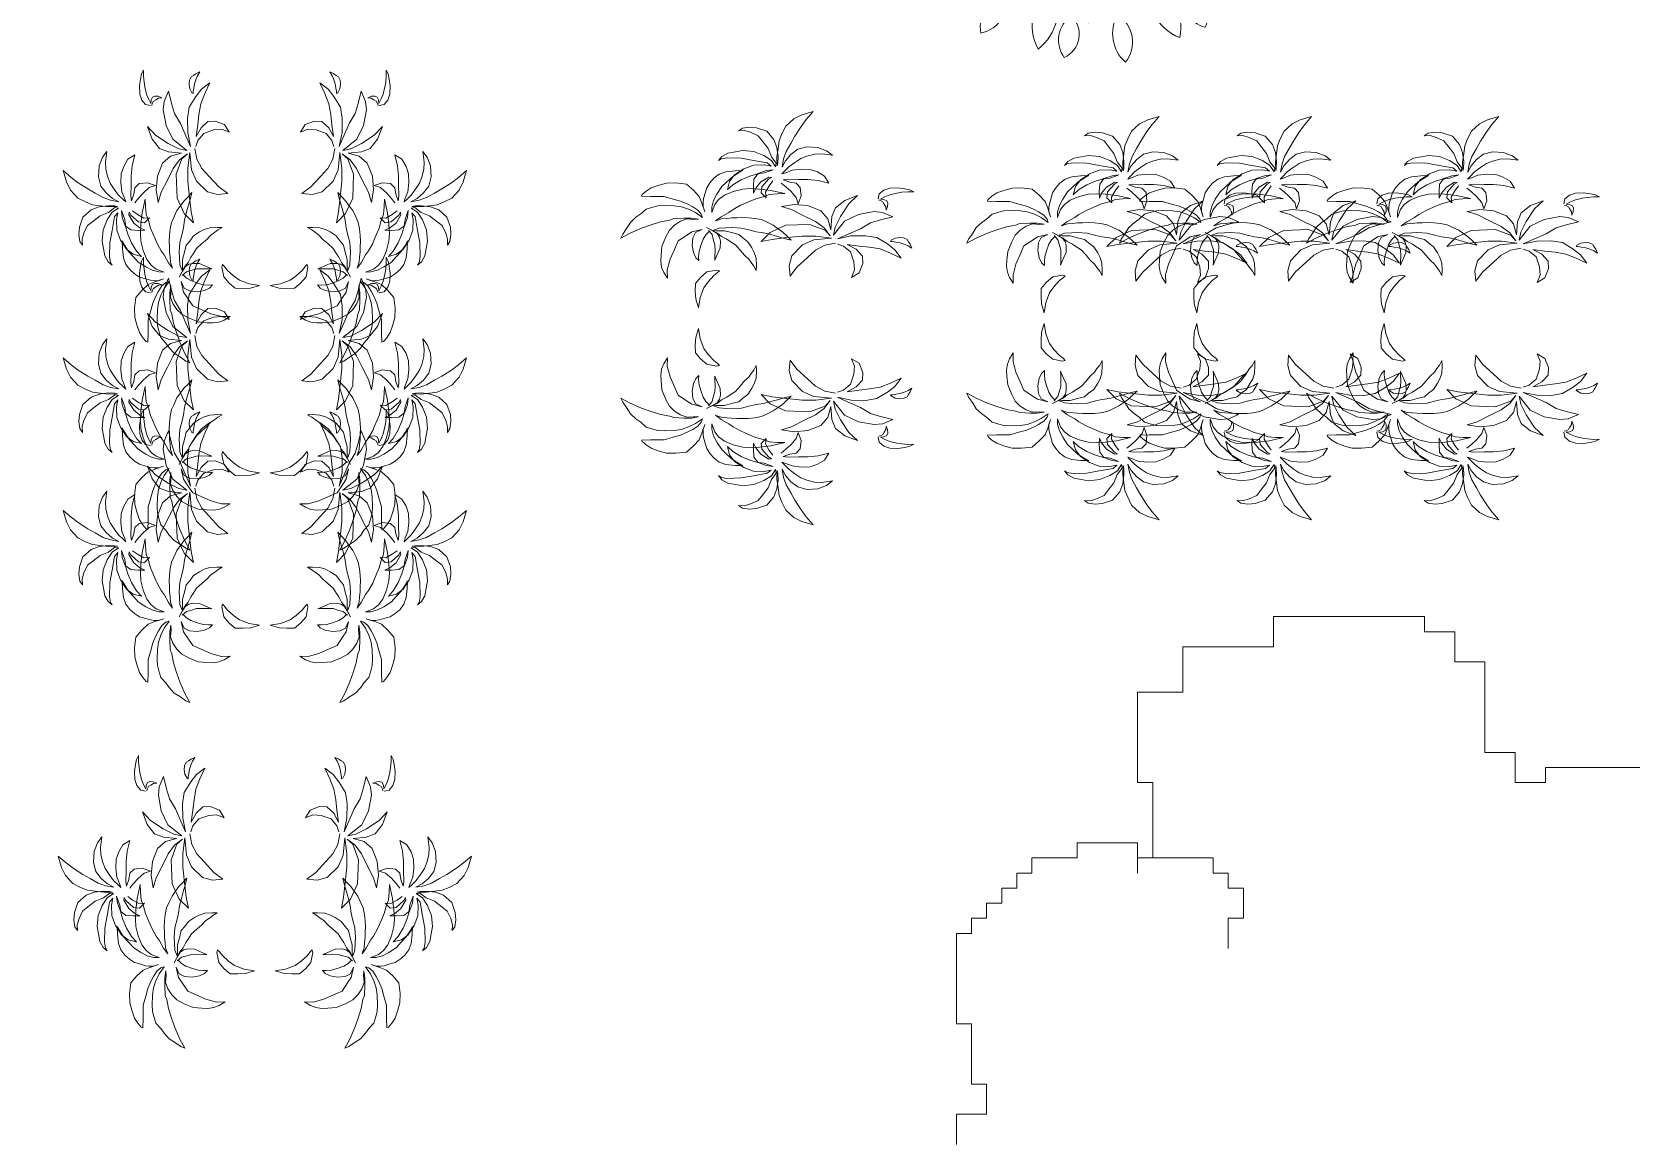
# Model space of a CAD drawing. Header units: millimetres. Extents: x -37049 to 129367, y 25385 to 90033.
# Drawn here: x 14911 to 19498, y 50680 to 53866 of the extents above; entities that cross this region are included whole.
import ezdxf

# ---------------------------------------------------------------- set-up
doc = ezdxf.new("R2010")
doc.units = ezdxf.units.MM
doc.header["$MEASUREMENT"] = 0
doc.layers.add('NCAY', color=3, linetype='Continuous', lineweight=13)
doc.layers.add('NTHAY2', color=51, linetype='Continuous', lineweight=25)

# ---------------------------------------------------------------- blocks, each defined once
blk = doc.blocks.new('A$C45F11753')
at = {"layer": 'NCAY'}
for points in [[(1429, 8261), (1429, 8347.5), (1472.5, 8347.5), (1472.5, 8434), (1429, 8434), (1429, 8477), (1385.5, 8477), (1385.5, 8520.5), (1169, 8520.5), (1169, 8563.5), (996, 8563.5), (996, 8520.5), (866, 8520.5), (866, 8477), (822.5, 8477), (822.5, 8434), (779.5, 8434), (779.5, 8390.5), (736, 8390.5), (736, 8347.5), (693, 8347.5), (693, 8304), (649.5, 8304), (649.5, 8044.5), (693, 8044.5), (693, 7871.5), (736, 7871.5), (736, 7785), (649.5, 7785), (649.5, 7698.5)], [(2684.5, 8780), (2338.5, 8780), (2338.5, 8736.5), (2251.5, 8736.5), (2251.5, 8823), (2165, 8823), (2165, 9082.5), (2078.5, 9082.5), (2078.5, 9169), (1992, 9169), (1992, 9212.5), (1559, 9212.5), (1559, 9126), (1299, 9126), (1299, 8996), (1169, 8996), (1169, 8736.5), (1212.5, 8736.5), (1212.5, 8520.5), (1169, 8520.5), (1169, 8477)]]:
    blk.add_lwpolyline(points, dxfattribs=at)
blk = doc.blocks.new('A$C758D5878')
at = {"layer": 'NCAY'}
for points in [[(970.8, 636.6), (990, 607.4), (1009.8, 574.9), (1029, 531.2), (1029.3, 493.9), (1058.6, 532.6), (1067.9, 579.5), (1052.6, 610.5), (1019.2, 626.7), (986.8, 650.5), (1014.4, 646.1), (1072.5, 626.4), (1123.8, 610.7), (1177.5, 587.7), (1232.6, 554.5), (1220.7, 600.6), (1188.8, 635.6), (1152.6, 662.4), (1104.7, 678.6), (1052.9, 688), (1013.1, 685.3), (990.3, 684.9), (1006.4, 694), (1039.9, 711.8), (1080.1, 725.7), (1119.9, 738.1), (1156.3, 740.3), (1202.8, 739.2), (1243, 728.8), (1298.6, 701.9), (1274.5, 735.9), (1232.5, 769.5), (1173.4, 791.1), (1119.2, 793.3), (1073.1, 776.5), (1032.3, 751.5), (1003.1, 722.6), (1025.5, 765.1), (1052.3, 801.3), (1090.3, 837), (1125.8, 870.2), (1175.8, 913.1), (1216.7, 943), (1267.7, 974.2), (1200.3, 976), (1148.9, 967.5), (1093.1, 941.1), (1058.1, 904.4), (1030.8, 871.6), (1012.2, 831), (992.2, 786.1), (978.9, 737.2), (987.7, 753.7), (999, 787), (1008.4, 838.8), (1005.7, 888.2), (979.7, 945.5), (930.4, 981.5), (891.7, 996.2), (852, 1003.2), (826.8, 995.5), (859.2, 986.2), (889.7, 966.2), (925.9, 934.6), (939.3, 897.7), (958, 847.7), (961.7, 796.4), (978, 753.7), (968.2, 734.4), (956.8, 777), (923, 815.9), (874.7, 854.9), (815.2, 879.8), (773.6, 885.8), (730, 890.9), (691.7, 882.8), (666.4, 865.5), (682.9, 871.2), (718.2, 865.7), (793.7, 840.2), (857.1, 807.5), (928.7, 770.4), (944.5, 745.6), (909.2, 765.6), (849.7, 780.9), (790.6, 778.3), (729.5, 760.1), (691.1, 732.7), (665.7, 691.2), (702.6, 709.4), (756.9, 721.8), (810.7, 727.8), (851, 727.2), (895.5, 720.2), (949.8, 722.8), (910.1, 729.8), (860.6, 727.1), (828.6, 704), (813.4, 663.9), (803.1, 628.6), (823.5, 650.8), (861.4, 676.7), (914.3, 689.6), (928.3, 683.2), (908.9, 678.5), (858.6, 648), (844.7, 617.7), (863, 580.9), (870.4, 612.3), (901.5, 642.2), (929.2, 661.9), (929.2, 661.9)], [(492.1, 499.7), (505.1, 470.6), (503.8, 444.5), (503.7, 410.4), (495.6, 380.9), (483, 343.4), (477.2, 326.4), (493.2, 345.7), (514.9, 370.6), (527.5, 385.3), (539.6, 421), (541.9, 444.9), (534.6, 468.2), (515.4, 489.9), (487.1, 518.5), (536.9, 469.4), (553.3, 444.8), (577.7, 421.4), (592.4, 403.2), (615.6, 376.4), (633.1, 338.2), (647.7, 302.9), (664.7, 274.4), (672, 251.1), (681, 227.2), (686.6, 198.7), (695.8, 226), (706.2, 268), (706.3, 302.1), (700.7, 330.5), (689.5, 370.4), (667.4, 400.6), (651.6, 426.8), (615.3, 448.6), (579, 470.3), (534.7, 485.3), (519.9, 492.2), (554.6, 493.7), (593.3, 484.5), (625.1, 477.5), (676.8, 456.2), (721, 429.9), (751.1, 412.2), (790.3, 393.2), (826.6, 371.5), (861.2, 350.3), (893.5, 328), (929.8, 306.2), (912.9, 334.7), (896.5, 364.9), (876.7, 390.6), (855.8, 418.5), (824, 448.2), (800.8, 469.3), (766.7, 486.5), (732.1, 502), (701.4, 512.4), (670.2, 521.1), (640.6, 529.1), (613.9, 534.4), (583.8, 540.8), (566.8, 540.8), (547.4, 539.8), (584.4, 553.8), (635.1, 563.3), (663, 572.8), (710.2, 583.4), (737.5, 585.6), (771.1, 589.4), (804.7, 593.2), (849.6, 591.3), (888.3, 593.4), (930.9, 584.7), (972.4, 572.6), (902.6, 613.2), (841.3, 639.7), (792.4, 658.1), (750.4, 668.5), (694.7, 672.1), (639.5, 666.1), (600.7, 652.6), (571.1, 632.3), (554.5, 611.4), (540.8, 593.2), (550.6, 622.2), (571.2, 655.1), (600.3, 685), (639.7, 717.3), (673.9, 734.2), (714.3, 752.7), (754.2, 763.9), (782.6, 769.5), (739.4, 782.2), (687.7, 792.1), (647.3, 790.5), (612.6, 777.6), (581.2, 757.9), (555, 736.4), (535, 705.2), (519.5, 682), (510.9, 662.1), (502.9, 638.3), (503.9, 607.6), (503, 661), (499.7, 702), (478.3, 745.3), (450, 790.8), (393.8, 815.5), (342.1, 831.1), (298.9, 832.4), (250.5, 829.8), (216.9, 820.3), (190.2, 808.5), (183.9, 801.1), (233.3, 784.4), (307.1, 761.3), (352, 731), (389.4, 707), (423.4, 678.4), (446.1, 655.6), (469.3, 628.8), (481.1, 602), (481.6, 581), (451, 619.8), (419.3, 649.5), (384.2, 674.6), (346.7, 693), (292.2, 711.4), (257.5, 721.2), (227.4, 721.9), (187.6, 722.1), (149.4, 704.6), (117.5, 694.5), (78.8, 675.4), (46.8, 648.3), (16, 624.5), (0, 605.3), (59.2, 617.5), (130.3, 625.7), (187.8, 627.2), (245.2, 628.6), (298.1, 622.1), (323.1, 623.2), (378.8, 608.2), (420.2, 596), (456, 578.3), (429.9, 585.2), (393, 599.6), (354.3, 597.5), (314.4, 586.3), (279.7, 567.7), (248.3, 536.5), (210, 490.7), (190.5, 444.2), (179.5, 411.8), (173.7, 377.7), (175.9, 344.8), (186, 307.2), (199.8, 353.8), (233, 407), (273.5, 454), (307.8, 493.7), (362.5, 509.3), (398.3, 520), (459.7, 516.3), (418.2, 511.4), (394.2, 485.3), (377, 445.6), (372.3, 403.6), (376.7, 371.7), (388.6, 350.7), (393.8, 371.7), (405.3, 400), (424.7, 429.5), (448.7, 461.2), (470.4, 480.4), (491.5, 492.3)], [(1166.6, 215.8), (1104.3, 222.9), (1045, 210.6), (989.2, 184.7), (914.8, 149.6), (862.9, 111.3), (875.3, 169.5), (906.7, 219.1), (983.8, 262.2), (1054.9, 270.4), (1153.5, 248.9), (1070.8, 287.1), (996.7, 310), (892.5, 330.9), (825.1, 342.3), (761.9, 349.4), (827.8, 384.1), (923.5, 397.4), (1056.7, 360.9), (1131.7, 304.3), (1149.4, 264), (1130.9, 318.8), (1093.5, 368.5), (1039, 418.2), (983.6, 474), (932.5, 508.3), (1006, 497.8), (1078.5, 467.6), (1141.5, 417.8), (1165.2, 361.3), (1163.2, 296.4), (1192.6, 366.3), (1226.9, 408.9), (1289.4, 433.3), (1368, 438.1), (1306.4, 407.7), (1239.5, 353.3), (1191.5, 304), (1169.1, 263.1), (1253.9, 319.9), (1341.1, 333.2), (1431.6, 322.6), (1476.8, 304.4), (1525.4, 262.4), (1452.8, 267), (1393, 267.2), (1328, 252.2), (1251, 244), (1185.2, 234.9), (1265.5, 227.7), (1343.2, 204.3), (1402, 175.8), (1449.6, 122.7), (1480.2, 78.2), (1501.4, 22.6), (1451.1, 68), (1401.7, 107.5), (1345.5, 135.1), (1290.9, 159.3), (1229.5, 188.6), (1269.5, 146.5), (1293.2, 98.6), (1281.9, 56.8), (1246.7, 11.7), (1197.1, 0), (1226.3, 35.7), (1235.9, 80.9), (1233.6, 141.6), (1205.5, 185.2), (1175.7, 206.7)], [(1476.2, 384.9), (1490.1, 410.5), (1521.7, 423.8), (1557.7, 425.2), (1602.7, 413.1), (1638.6, 395.7), (1664.8, 380.6), (1682.9, 363), (1650.1, 374.1), (1616, 381.5), (1588.2, 385.7), (1546.3, 388.3), (1516, 385), (1487.2, 380.2), (1506.5, 372.6), (1519.9, 359.7), (1520.5, 345.9), (1514.2, 327.2), (1500.4, 311), (1504.5, 329.4), (1499.9, 346.7), (1495.5, 361.7), (1485, 373.6), (1475.3, 379)]]:
    blk.add_lwpolyline(points, dxfattribs=at)
for points in [[(470.2, 268.4), (413.6, 274.9), (369.5, 256.2), (331.7, 231.2), (317.7, 189.8), (307.5, 147.1), (306, 93.1), (332.6, 147), (369.3, 193.4), (403.4, 219.6), (445, 243.3), (468.9, 252), (484, 259.5)], [(1476.6, 136.6), (1502.4, 141.4), (1528.8, 137.4), (1549, 128.9), (1565.5, 114.1), (1569.4, 99.3), (1573.7, 82.6), (1577.3, 59), (1560.1, 77.6), (1546.3, 90.6), (1521.5, 107.2), (1499.3, 118.7), (1482.7, 127.2), (1471.2, 131.1)]]:
    blk.add_lwpolyline(points, close=True, dxfattribs=at)
blk = doc.blocks.new('A$C4FB268C7')
at = {"layer": 'NTHAY2', "xscale": 0.5000000000012695, "yscale": 0.5, "zscale": 0.5, "rotation": 17.17182399162128}
for p in [(89.3, -89.6), (526.9, -89.6), (1063.8, -89.6)]:
    blk.add_blockref('A$C758D5878', p, dxfattribs=at)
blk = doc.blocks.new('A$C7DB97BD3')
at = {"layer": 'NCAY'}
for centre, radius, start, end in [((659.1, 1437.5), 91.1, 134.4172, 246.68855), ((537.4, 1414.8), 105.2, 324.56705, 56.5387), ((861.9, 1404.6), 196.5, 148.84166, 221.34291), ((585, 1380), 166.7, 320.89356, 49.29101), ((967.5, 1423.6), 116.3, 121.42182, 217.13608), ((786.3, 1457.9), 137, 310.25943, 28.29846), ((494.1, 1406.4), 116.3, 161.42182, 257.13608), ((333.2, 1316.2), 137, 350.25943, 68.29846), ((1114, 1341.3), 91.1, 94.4172, 206.68855), ((1006.1, 1402.2), 105.2, 284.56705, 16.5387), ((651, 1268.6), 129, 137.41678, 246.7512), ((483.5, 1232.7), 143, 324.67153, 59.49645), ((999.2, 1217.2), 129, 97.41678, 206.7512), ((847.7, 1297.4), 143, 284.67153, 19.49645), ((1248.1, 1185.8), 196.5, 108.84166, 181.34291), ((1020.2, 1344.9), 166.7, 280.89356, 9.29101), ((229.1, 1127.1), 166.7, 0.89356, 89.29101), ((425.3, 1324), 196.5, 188.84166, 261.34291), ((248.9, 1218.9), 91.1, 174.4172, 286.68855), ((170.2, 1123.2), 105.2, 4.56705, 96.5387), ((1341.2, 1132.4), 116.3, 81.42182, 177.13608), ((1224.4, 1275.2), 137, 270.25943, 348.29846), ((351.2, 1084.2), 129, 177.41678, 286.7512), ((245.9, 949.1), 143, 4.67153, 99.49645), ((77.2, 916.4), 137, 30.25943, 108.29846), ((142.5, 1088.9), 116.3, 201.42182, 297.13608), ((1232.8, 954), 129, 57.41678, 166.7512), ((1168.4, 1112.8), 143, 244.67153, 339.49645), ((1400.6, 975.3), 91.1, 54.4172, 166.68855), ((1357.1, 1091.3), 105.2, 244.56705, 336.5387), ((1403.4, 769.9), 196.5, 68.84166, 141.34291), ((1331, 1038.3), 166.7, 240.89356, 329.29101), ((119, 704.7), 166.7, 40.89356, 129.29101), ((142.8, 981.6), 196.5, 228.84166, 301.34291), ((76.4, 663.8), 105.2, 44.56705, 136.5387), ((1440.4, 669.2), 116.3, 41.42182, 137.13608), ((1442.7, 853.6), 137, 230.25943, 308.29846), ((75.2, 787.7), 91.1, 214.4172, 326.68855), ((246.4, 579.1), 143, 44.67153, 139.49645), ((1242.6, 602.2), 129, 17.41678, 126.7512), ((1295.3, 765.2), 143, 204.67153, 299.49645), ((240.1, 750.3), 129, 217.41678, 326.7512), ((138.1, 445.6), 137, 70.25943, 148.29846), ((77.2, 619.7), 116.3, 241.42182, 337.13608), ((1384.8, 510.7), 91.1, 14.4172, 126.68855), ((1426, 627.5), 105.2, 204.56705, 296.5387), ((1254.9, 351.6), 196.5, 28.84166, 101.34291), ((1372, 603.7), 166.7, 200.89356, 289.29101), ((306.2, 310.3), 166.7, 80.89356, 169.29101), ((146.4, 537.7), 196.5, 268.84166, 341.34291), ((484.5, 295.9), 143, 84.67153, 179.49645), ((369.6, 423.1), 129, 257.41678, 6.7512), ((1169.1, 417.4), 143, 164.67153, 259.49645), ((1023.9, 326.4), 129, 337.41678, 86.7512), ((299.8, 251.5), 105.2, 84.56705, 176.5387), ((219.3, 345.7), 91.1, 254.4172, 6.68855), ((848.9, 232.1), 143, 124.67153, 219.49645), ((679.2, 255.7), 129, 297.41678, 46.7512), ((1218.5, 250.6), 116.3, 1.42182, 97.13608), ((1338.9, 390.4), 137, 190.25943, 268.29846), ((1124, 244.3), 166.7, 160.89356, 249.29101), ((872.3, 126.5), 196.5, 348.84166, 61.34291), ((487.4, 124.1), 137, 110.25943, 188.29846), ((328.8, 218.3), 116.3, 281.42182, 17.13608), ((703.1, 128.5), 166.7, 120.89356, 209.29101), ((434.5, 200), 196.5, 308.84166, 21.34291), ((1180.8, 227.9), 105.2, 164.56705, 256.5387), ((1074.1, 164.9), 91.1, 334.4172, 86.68855), ((736, 79.4), 105.2, 124.56705, 216.5387), ((613.8, 99.7), 91.1, 294.4172, 46.68855), ((961.6, 102.3), 137, 150.25943, 228.29846), ((779.5, 72.5), 116.3, 321.42182, 57.13608)]:
    blk.add_arc(centre, radius, start, end, dxfattribs=at)

msp = doc.modelspace()

# ---------------------------------------------------------------- block references
at = {"layer": 'NCAY', "ltscale": 30}
for name, p, xscale, yscale, zscale, rotation in [('A$C7DB97BD3', (17349.4, 53779.7), 0.7999999999999998, 0.7999999999999998, 0.8, 359.9999999999985), ('A$C758D5878', (16688.8, 52985.7), 0.4999999999999995, 0.5, 0.5, 17.17182399132196), ('A$C758D5878', (16688.8, 53105.7), -0.4999999999999999, 0.5, 0.5, 162.8281760086759), ('A$C758D5878', (15638.3, 51040.9), 0.4999999999999998, 0.5, 0.5, 107.1718239913221), ('A$C758D5878', (15518.2, 51040.9), -0.4999999999999997, 0.5, 0.5, 252.8281760086759)]:
    msp.add_blockref(name, p, dxfattribs=dict(at, xscale=xscale, yscale=yscale, zscale=zscale, rotation=rotation))
for p, rotation in [((15563, 51943.1), 89.99999999999858), ((17591, 53060.9), 359.9999999999985)]:
    msp.add_blockref('A$C4FB268C7', p, dxfattribs=dict(at, rotation=rotation))
at = {"layer": 'NCAY', "ltscale": 30, "xscale": -1}
for p, rotation in [((15593.5, 51943.1), 269.9999999999994), ((17591, 53030.4), 179.9999999999993)]:
    msp.add_blockref('A$C4FB268C7', p, dxfattribs=dict(at, rotation=rotation))
at = {"layer": 'NCAY', "ltscale": 30}
msp.add_blockref('A$C45F11753', (16911.5, 42977.1), dxfattribs=at)

doc.saveas('drawing.dxf')
